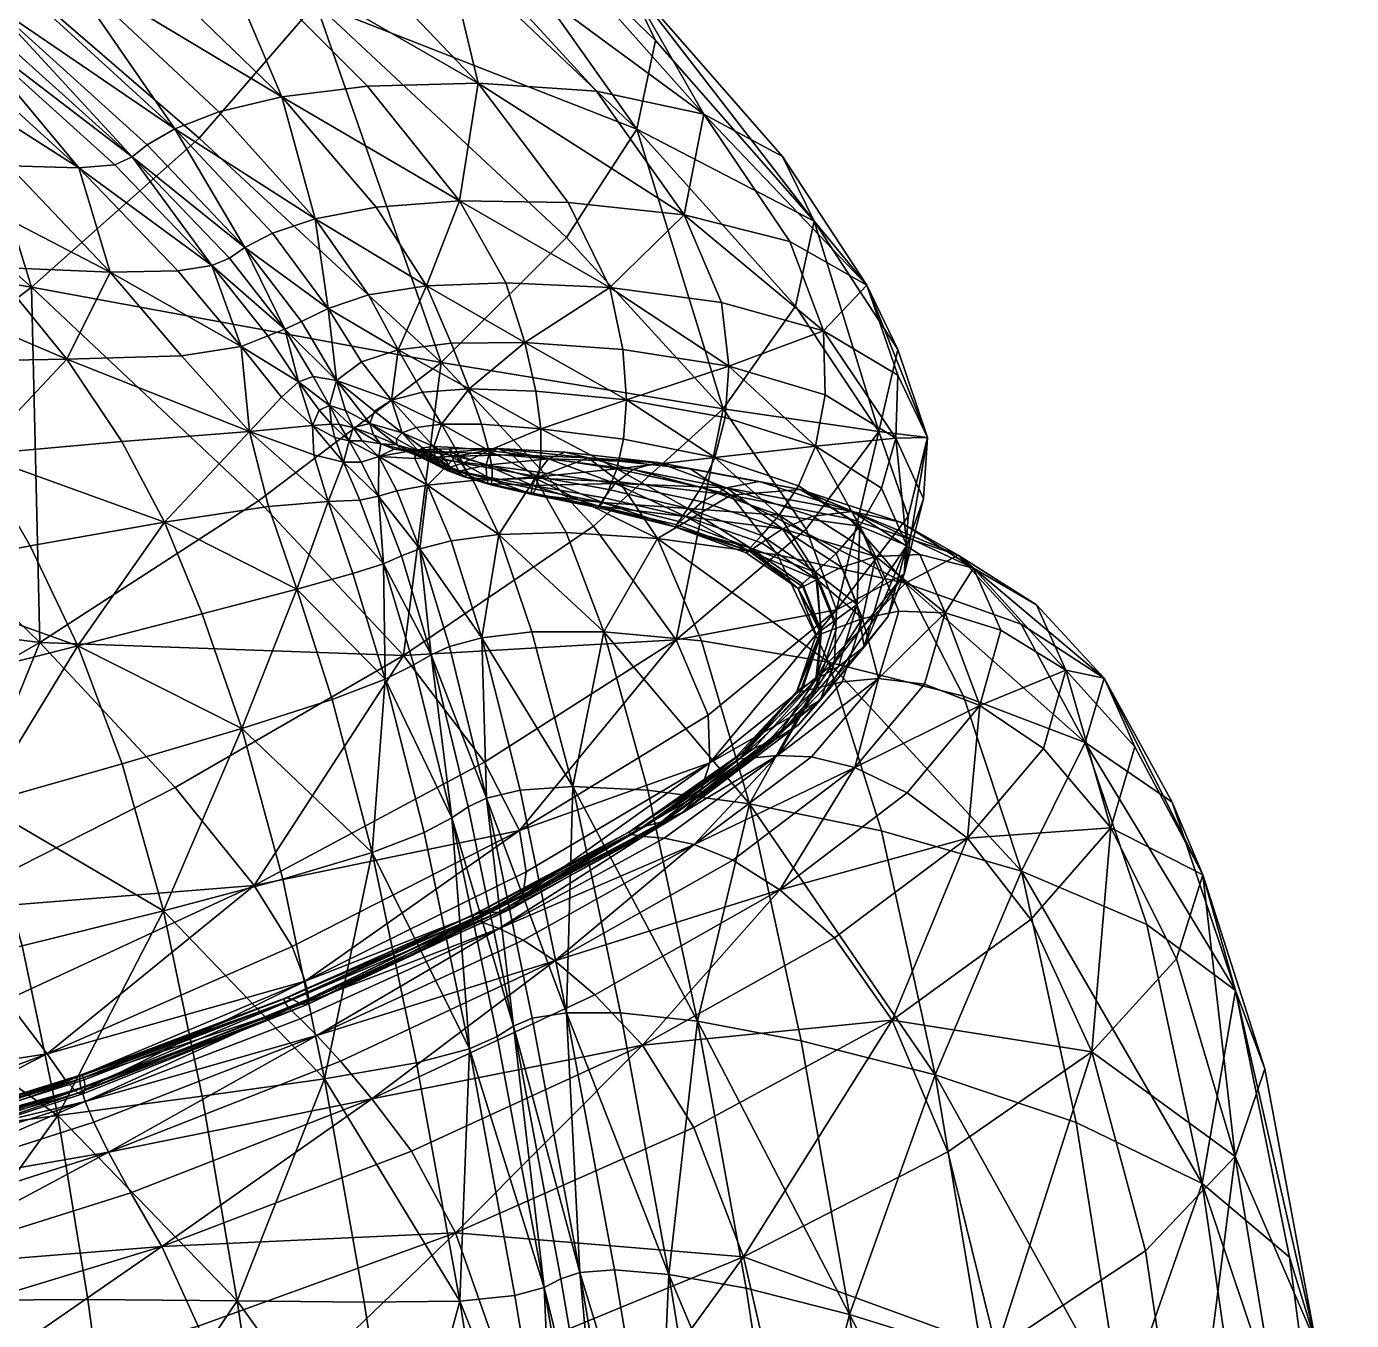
# Model space of a CAD drawing. Header units: millimetres. Extents: x -7995 to 5903, y -544 to 668.
# Drawn here: x -6497.8 to -6243.4, y 84.6 to 332.9 of the extents above; entities that cross this region are included whole.
import ezdxf

# ---------------------------------------------------------------- set-up
doc = ezdxf.new("R2010")
doc.units = ezdxf.units.MM
doc.layers.get('0').update_dxf_attribs({"true_color": 0x57e1c6})

msp = doc.modelspace()

# ---------------------------------------------------------------- meshes
at = {"color": 121, "true_color": 0xa6e5e5}
mesh = msp.add_polyface(dxfattribs=at)
corners = [(-6488.56, 411.27, 794.81), (-6485.19, 429.96, 750.82), (-6546.56, 480.91, 770.67), (-6549.82, 461.45, 812.83), (-6490.33, 442.46, 704.96), (-6551.13, 493.31, 725.95), (-6520.54, 359.69, 864.99), (-6500.37, 387.48, 833.89), (-6560.52, 436.27, 849.73), (-6442.25, 337.28, 815.88), (-6464.62, 311.44, 848.97), (-6504.04, 447.65, 660.27), (-6563.88, 497.26, 681.37), (-6523.04, 447.31, 619.3), (-6446.13, 396.3, 638.36), (-6466.1, 397.93, 598.33), (-6462.52, 351.68, 523.93), (-6508.82, 392.21, 540.11), (-6488.13, 396.12, 564.86), (-6563.75, 437.12, 558.61), (-6544.04, 443.21, 584.57), (-6529.92, 332.67, 485.7), (-6501.12, 306.16, 474.29), (-6524.03, 307.68, 440.08), (-6551.9, 333.59, 450.88), (-6481.71, 285.78, 466.33), (-6504.42, 286.68, 432.21), (-6533.83, 287.66, 386.52), (-6553.56, 309.25, 394), (-6549.02, 329, 885.08), (-6496.8, 282.85, 870.81), (-6582.83, 297.28, 894.16), (-6504.8, 337.4, 509.34), (-6507.55, 334.88, 512.84), (-6552.33, 371.3, 527.77), (-6549.75, 374.03, 524.04), (-6510.69, 333.27, 512.71), (-6555.09, 369.46, 527.86), (-6560.68, 368.18, 520.17), (-6517.16, 332.55, 504.99), (-6478.93, 348.54, 510.95), (-6524.76, 387.56, 526.25), (-6491.06, 344.76, 505.87), (-6536.52, 382.65, 520.69), (-6589.98, 424.7, 537.93), (-6544.67, 377.98, 520.81), (-6499.5, 340.87, 506.17), (-6487.73, 305.76, 493.51), (-6480.86, 306.36, 501.52), (-6462.23, 287.01, 493.71), (-6468.76, 286.01, 485.52), (-6474.65, 310.21, 499), (-6477.5, 307.88, 502.09), (-6469.31, 313.26, 496.01), (-6460.87, 316.51, 495.58)]
mesh.append_faces([[corners[k] for k in face] for face in [(0, 1, 2), (2, 3, 0), (4, 5, 2), (2, 1, 4), (6, 7, 8), (0, 3, 8), (8, 7, 0), (0, 7, 9), (6, 10, 9), (9, 7, 6), (4, 11, 12), (12, 5, 4), (12, 11, 13), (13, 11, 14), (14, 15, 13), (14, 11, 4), (16, 17, 18), (19, 20, 18), (18, 17, 19), (13, 15, 18), (18, 20, 13), (21, 22, 23), (23, 24, 21), (25, 26, 23), (23, 22, 25), (27, 28, 23), (23, 26, 27), (6, 29, 30), (30, 10, 6), (30, 29, 31), (32, 33, 34), (34, 35, 32), (36, 37, 34), (34, 33, 36), (38, 39, 21), (36, 39, 38), (38, 37, 36), (16, 40, 41), (41, 17, 16), (42, 43, 41), (41, 40, 42), (41, 43, 44), (19, 17, 41), (32, 35, 45), (45, 46, 32), (42, 46, 45), (45, 43, 42), (21, 39, 47), (47, 22, 21), (36, 48, 47), (47, 39, 36), (47, 48, 49), (25, 22, 47), (47, 50, 25), (32, 51, 52), (52, 33, 32), (49, 48, 52), (36, 33, 52), (52, 48, 36), (32, 46, 53), (53, 51, 32), (42, 54, 53), (53, 46, 42)]], dxfattribs={"vtx2": -1, "color": 121})
mesh = msp.add_polyface(dxfattribs=at)
corners = [(-6383.07, 342.7, 661.96), (-6431.63, 389.89, 682.78), (-6425.99, 377.35, 729.41), (-6377.08, 330.17, 708.91), (-6490.33, 442.46, 704.96), (-6485.19, 429.96, 750.82), (-6488.56, 411.27, 794.81), (-6429.45, 359.53, 774.91), (-6380.62, 313.19, 755.39), (-6418.2, 268.4, 832.43), (-6394.16, 292.39, 797.77), (-6442.25, 337.28, 815.88), (-6464.62, 311.44, 848.97), (-6398.07, 350.13, 618.18), (-6446.13, 396.3, 638.36), (-6418.62, 353.45, 579.36), (-6466.1, 397.93, 598.33), (-6488.13, 396.12, 564.86), (-6441.26, 353.64, 547.34), (-6462.52, 351.68, 523.93), (-6411.07, 322.03, 534.35), (-6432.35, 321.43, 512.29), (-6388.37, 320.49, 564.85), (-6371.55, 296.74, 554.43), (-6393.82, 299.14, 525.49), (-6414.66, 299.45, 504.77), (-6352.66, 307.97, 645.08), (-6367.75, 316.04, 602.27), (-6336.47, 283.23, 631.85), (-6351.29, 291.63, 590.3), (-6385.8, 282.82, 520.37), (-6346.59, 295.52, 691.77), (-6350.18, 279.2, 738.54), (-6462.23, 287.01, 493.71), (-6468.76, 286.01, 485.52), (-6487.73, 305.76, 493.51), (-6455.86, 290.49, 492.41), (-6458.84, 288.46, 494.87), (-6477.5, 307.88, 502.09), (-6474.65, 310.21, 499), (-6442.41, 296.01, 489.35), (-6450.6, 293.21, 489.77), (-6469.31, 313.26, 496.01), (-6460.87, 316.51, 495.58), (-6448.75, 319.41, 500.19), (-6478.93, 348.54, 510.95), (-6430.64, 298.24, 493.54), (-6491.06, 344.76, 505.87), (-6421.01, 283.13, 490.56), (-6439.89, 278.77, 486.94)]
mesh.append_faces([[corners[k] for k in face] for face in [(0, 1, 2), (2, 3, 0), (4, 5, 2), (2, 1, 4), (6, 7, 2), (2, 5, 6), (8, 3, 2), (2, 7, 8), (9, 10, 11), (11, 12, 9), (8, 7, 11), (11, 10, 8), (11, 7, 6), (0, 13, 14), (14, 1, 0), (15, 16, 14), (14, 13, 15), (4, 1, 14), (17, 18, 19), (15, 18, 17), (17, 16, 15), (19, 18, 20), (20, 21, 19), (15, 22, 20), (20, 18, 15), (23, 24, 20), (20, 22, 23), (25, 21, 20), (20, 24, 25), (0, 26, 27), (27, 13, 0), (28, 29, 27), (27, 26, 28), (23, 22, 27), (27, 29, 23), (15, 13, 27), (27, 22, 15), (25, 24, 30), (30, 24, 23), (0, 3, 31), (31, 26, 0), (8, 32, 31), (31, 3, 8), (28, 26, 31), (33, 34, 35), (36, 37, 38), (38, 39, 36), (38, 37, 33), (40, 41, 42), (42, 43, 40), (36, 39, 42), (42, 41, 36), (19, 21, 44), (44, 45, 19), (25, 46, 44), (44, 21, 25), (40, 43, 44), (44, 46, 40), (47, 45, 44), (44, 43, 47), (40, 46, 48), (48, 46, 25), (49, 41, 40)]], dxfattribs={"vtx2": -1, "color": 121})
mesh = msp.add_polyface(dxfattribs=at)
corners = [(-6330.91, 253.87, 615.27), (-6344.46, 262.2, 576.88), (-6344.82, 274.48, 581.95), (-6330.53, 266.02, 622.01), (-6363, 267.72, 544.36), (-6364.36, 279.91, 547.72), (-6371.55, 296.74, 554.43), (-6351.29, 291.63, 590.3), (-6336.47, 283.23, 631.85), (-6402.14, 272.23, 500.45), (-6405.8, 283.72, 500.96), (-6385.8, 282.82, 520.37), (-6383.31, 270.91, 518.59), (-6414.66, 299.45, 504.77), (-6334.15, 255.21, 724.27), (-6330.51, 270.94, 677.8), (-6346.59, 295.52, 691.77), (-6350.18, 279.2, 738.54), (-6418.2, 268.4, 832.43), (-6388.94, 237.02, 817.17), (-6364.08, 259.53, 781.6), (-6394.16, 292.39, 797.77), (-6380.62, 313.19, 755.39), (-6324.85, 254.01, 666.82), (-6416.26, 272.15, 490.83), (-6421.01, 283.13, 490.56), (-6426.45, 270.85, 487.29), (-6432.13, 281.37, 486.71), (-6346.33, 252.36, 574.76), (-6363.68, 257.87, 543.98), (-6382.61, 261.26, 519.75), (-6400.01, 262.95, 502.82), (-6365.68, 250.17, 545.56), (-6383.18, 253.69, 522.75), (-6399.09, 255.7, 506.9), (-6412.8, 263.37, 493.91), (-6410.46, 256.58, 498.61), (-6418.14, 256.58, 495.69), (-6421.77, 262.7, 490.72), (-6409.06, 251.55, 503.75), (-6425.68, 254.95, 497.44), (-6423.01, 255.96, 495.95), (-6419.63, 252.29, 500.71), (-6427.75, 261.16, 490.94), (-6433.49, 268.54, 487.38), (-6431.01, 259.06, 492.4), (-6426.78, 253.77, 498.25), (-6431.87, 256.72, 492.94), (-6426.73, 252.64, 498.16)]
mesh.append_faces([[corners[k] for k in face] for face in [(0, 1, 2), (2, 3, 0), (4, 5, 2), (2, 1, 4), (6, 7, 2), (2, 5, 6), (8, 3, 2), (2, 7, 8), (9, 10, 11), (11, 12, 9), (11, 10, 13), (6, 5, 11), (4, 12, 11), (11, 5, 4), (14, 15, 16), (16, 17, 14), (16, 15, 8), (18, 19, 20), (20, 21, 18), (14, 17, 20), (22, 21, 20), (20, 17, 22), (0, 3, 23), (8, 15, 23), (23, 3, 8), (23, 15, 14), (9, 24, 25), (25, 10, 9), (26, 27, 25), (25, 24, 26), (13, 10, 25), (28, 1, 0), (4, 1, 28), (28, 29, 4), (9, 12, 30), (30, 31, 9), (4, 29, 30), (30, 12, 4), (32, 33, 30), (30, 29, 32), (34, 31, 30), (30, 33, 34), (9, 31, 35), (35, 24, 9), (34, 36, 35), (35, 31, 34), (37, 38, 35), (35, 36, 37), (26, 24, 35), (35, 38, 26), (37, 36, 39), (39, 36, 34), (40, 41, 42), (42, 41, 37), (26, 38, 43), (43, 44, 26), (37, 41, 43), (43, 38, 37), (40, 45, 43), (43, 41, 40), (40, 46, 47), (47, 45, 40), (47, 46, 48)]], dxfattribs={"vtx2": -1, "color": 121})
mesh = msp.add_polyface(dxfattribs=at)
corners = [(-6454.97, 255.17, 461.75), (-6479.51, 253.25, 421.91), (-6490.06, 269.05, 427.02), (-6468.04, 269.68, 461.85), (-6507.27, 250.74, 375.31), (-6518.96, 268.52, 380.69), (-6533.83, 287.66, 386.52), (-6504.42, 286.68, 432.21), (-6481.71, 285.78, 466.33), (-6550.99, 267.05, 327.26), (-6537.81, 247.25, 322.36), (-6418.2, 268.4, 832.43), (-6464.62, 311.44, 848.97), (-6496.8, 282.85, 870.81), (-6453.24, 241.86, 855.73), (-6582.83, 297.28, 894.16), (-6535.22, 253.44, 881.37), (-6438.26, 264.94, 488.34), (-6442.79, 265.76, 488.03), (-6448.23, 274.81, 490.5), (-6445.01, 276.26, 488.97), (-6445.56, 264.69, 485.82), (-6451.46, 273.52, 488.72), (-6462.23, 287.01, 493.71), (-6458.84, 288.46, 494.87), (-6455.86, 290.49, 492.41), (-6456.61, 271.5, 480.79), (-6448.82, 261.76, 478.93), (-6468.76, 286.01, 485.52), (-6421.01, 283.13, 490.56), (-6432.13, 281.37, 486.71), (-6442.41, 296.01, 489.35), (-6439.89, 278.77, 486.94), (-6433.49, 268.54, 487.38), (-6450.6, 293.21, 489.77), (-6426.45, 270.85, 487.29), (-6442.89, 256.36, 479.52), (-6441.59, 259.3, 484.34), (-6439.25, 256.6, 483.7), (-6438.63, 254, 481.15), (-6436.56, 259.21, 488.52), (-6439.64, 260.16, 486.5), (-6435.09, 255.96, 487.46), (-6437.7, 256.52, 484.94), (-6435.86, 253.38, 482.4), (-6427.75, 261.16, 490.94), (-6431.01, 259.06, 492.4), (-6431.87, 256.72, 492.94), (-6426.73, 252.64, 498.16), (-6431.18, 254.53, 492.37), (-6429.8, 252.83, 490.52)]
mesh.append_faces([[corners[k] for k in face] for face in [(0, 1, 2), (2, 3, 0), (4, 5, 2), (2, 1, 4), (6, 7, 2), (2, 5, 6), (8, 3, 2), (2, 7, 8), (6, 5, 9), (4, 10, 9), (9, 5, 4), (11, 12, 13), (13, 14, 11), (15, 16, 13), (17, 18, 19), (19, 20, 17), (21, 22, 19), (19, 18, 21), (23, 24, 19), (19, 22, 23), (25, 20, 19), (19, 24, 25), (0, 3, 26), (26, 27, 0), (8, 28, 26), (26, 3, 8), (23, 22, 26), (26, 28, 23), (21, 27, 26), (26, 22, 21), (29, 30, 31), (17, 20, 32), (32, 33, 17), (25, 34, 32), (32, 20, 25), (31, 30, 32), (35, 33, 32), (32, 30, 35), (0, 27, 36), (21, 37, 36), (36, 27, 21), (38, 39, 36), (36, 37, 38), (17, 40, 41), (41, 18, 17), (42, 43, 41), (41, 40, 42), (38, 37, 41), (41, 43, 38), (21, 18, 41), (41, 37, 21), (38, 43, 44), (44, 39, 38), (44, 43, 42), (17, 33, 45), (45, 46, 17), (17, 46, 47), (47, 40, 17), (48, 49, 47), (42, 40, 47), (47, 49, 42), (42, 49, 50)]], dxfattribs={"vtx2": -1, "color": 121})
mesh = msp.add_polyface(dxfattribs=at)
corners = [(-6569.65, 242.42, 265.02), (-6537.81, 247.25, 322.36), (-6526.06, 227.7, 317.23), (-6507.27, 250.74, 375.31), (-6497.08, 233.23, 369.17), (-6454.97, 255.17, 461.75), (-6451.36, 240.77, 447.59), (-6471.31, 237.76, 414.27), (-6479.51, 253.25, 421.91), (-6445.87, 224.93, 436.8), (-6430.17, 250.41, 479.54), (-6426.73, 243.82, 469.51), (-6430.25, 242.77, 471.28), (-6433.56, 249.28, 478.1), (-6422.29, 232.67, 458.97), (-6425.81, 231.3, 461.78), (-6429.29, 229.82, 461.22), (-6433.82, 242, 470.15), (-6436.95, 249.28, 476.65), (-6442.62, 250.72, 472.62), (-6439.86, 241.75, 464.24), (-6435.12, 227.92, 454.24), (-6423.26, 249.97, 476.15), (-6420.8, 244.91, 466.72), (-6495.25, 214.71, 867.63), (-6453.24, 241.86, 855.73), (-6496.8, 282.85, 870.81), (-6535.22, 253.44, 881.37), (-6418.2, 268.4, 832.43), (-6425.4, 212.18, 841.46), (-6442.89, 256.36, 479.52), (-6438.63, 254, 481.15), (-6435.86, 253.38, 482.4), (-6433.33, 253.37, 484.96), (-6435.09, 255.96, 487.46), (-6419.63, 252.29, 500.71), (-6421.76, 252.05, 501.84), (-6425.68, 254.95, 497.44), (-6422.54, 251.4, 502.96), (-6419.43, 250.44, 504.44), (-6418.97, 248.95, 506.87), (-6422.53, 250.71, 503.32), (-6426.73, 252.64, 498.16), (-6426.78, 253.77, 498.25), (-6424.16, 251.32, 495.05), (-6425.91, 251.8, 496.97), (-6422.28, 250.33, 502.19), (-6421.39, 250.11, 500.41), (-6429.8, 252.83, 490.52), (-6427.24, 251.82, 487.9), (-6431.18, 254.53, 492.37), (-6422.98, 251.67, 485.01), (-6421.29, 251.23, 492.75), (-6419.48, 249.87, 498.81)]
mesh.append_faces([[corners[k] for k in face] for face in [(0, 1, 2), (3, 4, 2), (2, 1, 3), (5, 6, 7), (7, 8, 5), (7, 6, 9), (3, 8, 7), (7, 4, 3), (10, 11, 12), (12, 13, 10), (14, 15, 12), (12, 11, 14), (16, 17, 12), (12, 15, 16), (18, 13, 12), (12, 17, 18), (5, 19, 20), (20, 6, 5), (18, 17, 20), (20, 19, 18), (16, 21, 20), (20, 17, 16), (9, 6, 20), (10, 22, 23), (23, 11, 10), (14, 11, 23), (24, 25, 26), (26, 27, 24), (28, 25, 29), (30, 19, 5), (18, 19, 30), (30, 31, 18), (10, 13, 32), (32, 33, 10), (18, 31, 32), (32, 13, 18), (34, 33, 32), (35, 36, 37), (38, 36, 39), (40, 41, 38), (42, 43, 38), (38, 41, 42), (37, 36, 38), (38, 43, 37), (44, 45, 46), (46, 47, 44), (42, 41, 46), (46, 45, 42), (46, 41, 40), (10, 33, 48), (48, 49, 10), (48, 33, 34), (42, 45, 48), (48, 50, 42), (44, 49, 48), (48, 45, 44), (10, 49, 51), (51, 22, 10), (44, 52, 51), (51, 49, 44), (44, 47, 53), (53, 52, 44)]], dxfattribs={"vtx2": -1, "color": 121})
mesh = msp.add_polyface(dxfattribs=at)
corners = [(-6415.28, 250.42, 474.99), (-6404.56, 250.69, 478.02), (-6400.12, 246.21, 468.89), (-6412.07, 245.79, 465.61), (-6420.8, 244.91, 466.72), (-6423.26, 249.97, 476.15), (-6407.15, 235.42, 454.78), (-6416.29, 234.21, 455.83), (-6422.29, 232.67, 458.97), (-6425.4, 212.18, 841.46), (-6388.94, 237.02, 817.17), (-6418.2, 268.4, 832.43), (-6419.43, 250.44, 504.44), (-6417.52, 249.85, 504.63), (-6416.54, 248.32, 507.12), (-6419.13, 249.6, 506.21), (-6414.05, 249.09, 505.3), (-6413.42, 247.21, 507.87), (-6413.48, 246.39, 508.51), (-6416.43, 247.61, 507.84), (-6418.97, 248.95, 506.87), (-6408.38, 245.91, 510.62), (-6408.69, 244.98, 511.16), (-6408.43, 248.07, 508.15), (-6414.82, 247.59, 503.84), (-6414, 246.54, 507.14), (-6409.14, 245.2, 509.79), (-6409.5, 246.48, 506.51), (-6419.47, 249.05, 503.31), (-6419.17, 248.81, 505.56), (-6416.88, 247.65, 506.47), (-6417.89, 248.4, 503.35), (-6415.59, 252.12, 500.9), (-6409.06, 251.55, 503.75), (-6418.14, 256.58, 495.69), (-6421.76, 252.05, 501.84), (-6419.63, 252.29, 500.71), (-6422.54, 251.4, 502.96), (-6421.39, 250.11, 500.41), (-6422.28, 250.33, 502.19), (-6416.49, 251.2, 491.96), (-6416.54, 251.87, 483.92), (-6422.98, 251.67, 485.01), (-6421.29, 251.23, 492.75), (-6419.48, 249.87, 498.81), (-6415.78, 249.46, 498.69), (-6409.55, 248.73, 501.33), (-6408.95, 250.89, 494.61), (-6407.4, 251.9, 486.71)]
mesh.append_faces([[corners[k] for k in face] for face in [(0, 1, 2), (2, 3, 0), (0, 3, 4), (4, 5, 0), (6, 7, 4), (4, 3, 6), (4, 7, 8), (9, 10, 11), (12, 13, 14), (14, 15, 12), (16, 17, 14), (14, 13, 16), (18, 19, 14), (14, 17, 18), (20, 15, 14), (14, 19, 20), (18, 17, 21), (21, 22, 18), (16, 23, 21), (21, 17, 16), (24, 25, 26), (26, 27, 24), (18, 22, 26), (26, 25, 18), (28, 29, 30), (30, 31, 28), (20, 19, 30), (30, 29, 20), (18, 25, 30), (30, 19, 18), (24, 31, 30), (30, 25, 24), (16, 32, 33), (33, 23, 16), (33, 32, 34), (12, 35, 36), (36, 13, 12), (34, 32, 36), (16, 13, 36), (36, 32, 16), (12, 15, 37), (37, 15, 20), (28, 38, 39), (39, 29, 28), (20, 29, 39), (40, 41, 42), (42, 43, 40), (0, 5, 42), (42, 41, 0), (28, 31, 44), (44, 38, 28), (24, 45, 44), (44, 31, 24), (40, 43, 44), (44, 45, 40), (40, 45, 46), (46, 47, 40), (24, 27, 46), (46, 45, 24), (0, 41, 48), (48, 1, 0), (40, 47, 48), (48, 41, 40)]], dxfattribs={"vtx2": -1, "color": 121})
mesh = msp.add_polyface(dxfattribs=at)
corners = [(-6389.98, 250.12, 487.4), (-6383.96, 245.5, 478.78), (-6400.12, 246.21, 468.89), (-6404.56, 250.69, 478.02), (-6376.64, 234.68, 468.61), (-6394.21, 235.78, 458.27), (-6407.15, 235.42, 454.78), (-6412.07, 245.79, 465.61), (-6364.08, 259.53, 781.6), (-6388.94, 237.02, 817.17), (-6373.1, 215.18, 803.31), (-6370.41, 248.02, 505.28), (-6362.62, 242.99, 497.52), (-6400.64, 244.84, 513.85), (-6400.91, 243.39, 516.9), (-6387.9, 240.87, 530.95), (-6386.92, 242.44, 528.34), (-6400.66, 243.12, 518.21), (-6387.94, 240.55, 532.06), (-6373.34, 236.92, 552.26), (-6372.97, 237.27, 551.43), (-6371.29, 238.9, 549.43), (-6399.48, 246.49, 515.54), (-6386.03, 244.04, 529.83), (-6387.24, 241.58, 531.69), (-6400.1, 244.13, 517.76), (-6370.84, 240.39, 550.56), (-6372.58, 237.93, 551.96), (-6408.38, 245.91, 510.62), (-6408.43, 248.07, 508.15), (-6408.69, 244.98, 511.16), (-6409.5, 246.48, 506.51), (-6409.14, 245.2, 509.79), (-6399.03, 250.28, 511.53), (-6384.49, 248.02, 526.48), (-6399.09, 255.7, 506.9), (-6383.18, 253.69, 522.75), (-6365.68, 250.17, 545.56), (-6368.3, 244.41, 548.09), (-6409.06, 251.55, 503.75), (-6399.6, 247.4, 509.06), (-6409.55, 248.73, 501.33), (-6397.61, 249.91, 502.85), (-6408.95, 250.89, 494.61), (-6407.4, 251.9, 486.71), (-6394.46, 251.2, 495.52), (-6376.63, 249.23, 512.47), (-6381.39, 247.87, 518.87), (-6384.79, 245.19, 524.23), (-6368.12, 241.7, 546.24), (-6363.43, 244.36, 541.99)]
mesh.append_faces([[corners[k] for k in face] for face in [(0, 1, 2), (2, 3, 0), (4, 5, 2), (2, 1, 4), (6, 7, 2), (2, 5, 6), (8, 9, 10), (0, 11, 12), (12, 1, 0), (4, 1, 12), (13, 14, 15), (15, 16, 13), (17, 18, 15), (15, 14, 17), (19, 20, 15), (15, 18, 19), (21, 16, 15), (15, 20, 21), (22, 23, 24), (24, 25, 22), (26, 27, 24), (24, 23, 26), (19, 18, 24), (24, 27, 19), (17, 25, 24), (24, 18, 17), (22, 25, 28), (28, 29, 22), (17, 30, 28), (28, 25, 17), (13, 31, 32), (32, 14, 13), (17, 14, 32), (32, 30, 17), (22, 33, 34), (34, 23, 22), (35, 36, 34), (34, 33, 35), (34, 36, 37), (26, 23, 34), (34, 38, 26), (22, 29, 39), (39, 33, 22), (35, 33, 39), (13, 40, 41), (41, 31, 13), (42, 43, 41), (41, 40, 42), (0, 3, 44), (44, 45, 0), (42, 45, 44), (44, 43, 42), (0, 45, 46), (46, 11, 0), (42, 47, 46), (46, 45, 42), (13, 16, 48), (48, 40, 13), (21, 49, 48), (48, 16, 21), (50, 47, 48), (42, 40, 48), (48, 47, 42)]], dxfattribs={"vtx2": -1, "color": 121})
mesh = msp.add_polyface(dxfattribs=at)
corners = [(-6373.1, 215.18, 803.31), (-6348.11, 236.47, 767.4), (-6364.08, 259.53, 781.6), (-6334.15, 255.21, 724.27), (-6342.29, 220.96, 755.16), (-6328.52, 238.85, 712.5), (-6324.85, 254.01, 666.82), (-6325.6, 242.27, 658.65), (-6330.91, 253.87, 615.27), (-6329.29, 227.78, 703.15), (-6349.27, 244.03, 530.84), (-6339.73, 238.41, 524.21), (-6362.62, 242.99, 497.52), (-6370.41, 248.02, 505.28), (-6329.09, 226.08, 515.79), (-6353.64, 231.5, 488.12), (-6376.64, 234.68, 468.61), (-6318.95, 231.47, 557.93), (-6330, 237.79, 563.24), (-6316.02, 228.93, 601.66), (-6371.29, 238.9, 549.43), (-6372.97, 237.27, 551.43), (-6358.98, 232.23, 577.86), (-6356.68, 233.8, 576.59), (-6373.34, 236.92, 552.26), (-6359.66, 231.88, 578.36), (-6372.58, 237.93, 551.96), (-6358.85, 232.84, 578.14), (-6370.84, 240.39, 550.56), (-6356.69, 235.21, 577.28), (-6328.78, 233.29, 653.1), (-6333.66, 244.31, 611.38), (-6337.8, 237.04, 609.61), (-6333.35, 226.67, 649.64), (-6346.33, 252.36, 574.76), (-6349.57, 244.74, 574.71), (-6365.68, 250.17, 545.56), (-6363.68, 257.87, 543.98), (-6346.36, 228.17, 609.53), (-6353.31, 239.1, 575.84), (-6342.36, 231.76, 609.23), (-6368.3, 244.41, 548.09), (-6384.49, 248.02, 526.48), (-6363.43, 244.36, 541.99), (-6357.16, 245.58, 536.81), (-6376.63, 249.23, 512.47), (-6381.39, 247.87, 518.87), (-6384.79, 245.19, 524.23), (-6368.12, 241.7, 546.24), (-6352.64, 236.49, 574.47), (-6346.04, 226.77, 609.27), (-6334.78, 231.22, 606.83), (-6346.85, 238.95, 571.53), (-6341.36, 229.17, 608.33), (-6339.3, 239.84, 567.78), (-6326.32, 231.59, 604.64)]
mesh.append_faces([[corners[k] for k in face] for face in [(0, 1, 2), (2, 1, 3), (3, 1, 4), (4, 5, 3), (6, 7, 8), (3, 5, 6), (9, 7, 6), (6, 5, 9), (10, 11, 12), (12, 13, 10), (14, 15, 12), (12, 11, 14), (12, 15, 16), (17, 18, 19), (10, 18, 17), (17, 11, 10), (20, 21, 22), (22, 23, 20), (24, 25, 22), (22, 21, 24), (24, 26, 27), (27, 25, 24), (28, 29, 27), (27, 26, 28), (8, 7, 30), (30, 31, 8), (30, 7, 9), (32, 31, 30), (30, 33, 32), (8, 31, 34), (32, 35, 34), (34, 31, 32), (36, 37, 34), (34, 35, 36), (38, 29, 39), (39, 40, 38), (28, 41, 39), (39, 29, 28), (36, 35, 39), (39, 41, 36), (32, 40, 39), (39, 35, 32), (36, 41, 42), (43, 44, 45), (45, 46, 43), (10, 13, 45), (45, 44, 10), (47, 48, 43), (49, 23, 50), (51, 52, 49), (49, 53, 51), (43, 48, 49), (49, 52, 43), (20, 23, 49), (49, 48, 20), (19, 18, 54), (54, 55, 19), (10, 44, 54), (54, 18, 10), (43, 52, 54), (54, 44, 43), (51, 55, 54), (54, 52, 51)]], dxfattribs={"vtx2": -1, "color": 121})
mesh = msp.add_polyface(dxfattribs=at)
corners = [(-6566.94, 167.42, 192.57), (-6536.19, 175.62, 248.79), (-6528.37, 149.51, 239.99), (-6487.95, 214.08, 361.78), (-6515.66, 207, 311.08), (-6526.06, 227.7, 317.23), (-6497.08, 233.23, 369.17), (-6545.68, 199.19, 255.49), (-6556.83, 221.15, 260.7), (-6445.87, 224.93, 436.8), (-6464.08, 220.19, 404.83), (-6471.31, 237.76, 414.27), (-6431.41, 174.39, 411.02), (-6448.6, 169.29, 381.11), (-6456.48, 198.19, 394.35), (-6439.14, 203.75, 425.29), (-6471.5, 163.23, 340.64), (-6479.45, 191.39, 352.64), (-6506.52, 183.74, 303.13), (-6498.6, 156.53, 292.61), (-6428.93, 207.68, 442.49), (-6435.12, 227.92, 454.24), (-6429.29, 229.82, 461.22), (-6439.86, 241.75, 464.24), (-6495.25, 214.71, 867.63), (-6535.22, 253.44, 881.37), (-6576.34, 225.12, 880.63), (-6540.22, 188.86, 868.06), (-6469.23, 186.91, 854.36), (-6425.4, 212.18, 841.46), (-6453.24, 241.86, 855.73), (-6454.1, 168.11, 841.72), (-6548.12, 127.46, 834.61), (-6501.61, 146.05, 843.93), (-6516.19, 163.12, 855.77), (-6562.07, 142.73, 845.6), (-6444.33, 149.75, 818.97), (-6446.82, 156.36, 829.87), (-6493.81, 135.78, 832.67), (-6403.14, 178.62, 815.89), (-6491.79, 123.97, 278.75), (-6422.95, 134.04, 391.97), (-6440.57, 131.01, 363.41), (-6487.61, 130.9, 788.76), (-6448.26, 145.7, 786.03), (-6448.35, 146.39, 785.09), (-6411.83, 161.83, 773.67), (-6447.3, 144.42, 788.78), (-6446.67, 146.2, 788.96), (-6447.76, 146.53, 786.03), (-6411.35, 162.74, 773.5), (-6487.12, 131.6, 788.92), (-6487.91, 128.25, 812.53), (-6443.59, 146.33, 809.2), (-6444.07, 145.2, 800.78), (-6445.27, 145.45, 793.95), (-6407.1, 162.95, 780.73), (-6402.54, 166.02, 795.26), (-6445.29, 142.47, 793.24), (-6407.09, 159.81, 780.31), (-6442.08, 139.32, 798.55)]
mesh.append_faces([[corners[k] for k in face] for face in [(0, 1, 2), (3, 4, 5), (5, 6, 3), (7, 8, 5), (5, 4, 7), (9, 10, 11), (3, 6, 11), (11, 10, 3), (12, 13, 14), (14, 15, 12), (16, 17, 14), (14, 13, 16), (3, 10, 14), (14, 17, 3), (9, 15, 14), (14, 10, 9), (2, 1, 18), (18, 19, 2), (7, 4, 18), (18, 1, 7), (3, 17, 18), (18, 4, 3), (16, 19, 18), (18, 17, 16), (12, 15, 20), (9, 21, 20), (20, 15, 9), (20, 21, 22), (23, 21, 9), (24, 25, 26), (26, 27, 24), (24, 28, 29), (29, 30, 24), (29, 28, 31), (32, 33, 34), (34, 35, 32), (31, 28, 34), (34, 33, 31), (24, 27, 34), (34, 28, 24), (36, 37, 38), (31, 33, 38), (38, 37, 31), (31, 37, 39), (39, 37, 36), (2, 19, 40), (40, 19, 16), (12, 41, 42), (42, 13, 12), (16, 13, 42), (43, 44, 45), (45, 44, 46), (46, 44, 47), (48, 49, 50), (50, 49, 45), (45, 49, 51), (51, 49, 48), (52, 53, 36), (54, 55, 56), (56, 55, 48), (36, 53, 57), (47, 58, 59), (59, 58, 60)]], dxfattribs={"vtx2": -1, "color": 121})
mesh = msp.add_polyface(dxfattribs=at)
corners = [(-6409.47, 184.86, 429.51), (-6413, 183.19, 433.26), (-6420.12, 212.36, 449.43), (-6416.6, 213.95, 446.01), (-6416.14, 181.07, 433.7), (-6423.41, 210.41, 449.4), (-6429.29, 229.82, 461.22), (-6425.81, 231.3, 461.78), (-6422.29, 232.67, 458.97), (-6428.93, 207.68, 442.49), (-6421.44, 178.23, 427.42), (-6431.41, 174.39, 411.02), (-6392.95, 187.06, 424.69), (-6400.76, 216.74, 441.5), (-6386.96, 216.74, 445.12), (-6407.15, 235.42, 454.78), (-6394.21, 235.78, 458.27), (-6410.39, 215.61, 442.58), (-6403.03, 186.35, 425.86), (-6416.29, 234.21, 455.83), (-6454.1, 168.11, 841.72), (-6409.85, 191.77, 828.13), (-6425.4, 212.18, 841.46), (-6373.1, 215.18, 803.31), (-6388.94, 237.02, 817.17), (-6403.14, 178.62, 815.89), (-6444.33, 149.75, 818.97), (-6401.85, 170.71, 804.88), (-6412.78, 136.75, 407.43), (-6422.95, 134.04, 391.97), (-6407.43, 139.11, 413.11), (-6400.72, 142.61, 408.36), (-6404.29, 141.08, 412.31), (-6394.11, 143.67, 404.55), (-6411.83, 161.83, 773.67), (-6410.2, 160.98, 776.24), (-6379.42, 177.51, 754.21), (-6382.17, 178.28, 751.08), (-6412.16, 162.4, 772.72), (-6448.35, 146.39, 785.09), (-6447.3, 144.42, 788.78), (-6378.97, 179.47, 753.88), (-6409.61, 162.91, 776.13), (-6411.35, 162.74, 773.5), (-6446.67, 146.2, 788.96), (-6407.1, 162.95, 780.73), (-6371.8, 182.17, 763.56), (-6404.52, 163.71, 787.16), (-6444.07, 145.2, 800.78), (-6402.54, 166.02, 795.26), (-6443.59, 146.33, 809.2), (-6442.08, 139.32, 798.55), (-6437.53, 134.4, 803.87), (-6396.36, 153.6, 789.78), (-6402.48, 157.59, 785.09), (-6431.51, 127.18, 808.33), (-6388.71, 147.12, 793.6), (-6407.09, 159.81, 780.31), (-6369.62, 175.93, 761.58)]
mesh.append_faces([[corners[k] for k in face] for face in [(0, 1, 2), (2, 3, 0), (4, 5, 2), (2, 1, 4), (6, 7, 2), (2, 5, 6), (8, 3, 2), (2, 7, 8), (9, 10, 11), (6, 5, 9), (4, 10, 9), (9, 5, 4), (12, 13, 14), (15, 16, 14), (14, 13, 15), (0, 3, 17), (17, 18, 0), (8, 19, 17), (17, 3, 8), (15, 13, 17), (17, 19, 15), (12, 18, 17), (17, 13, 12), (20, 21, 22), (23, 24, 22), (22, 21, 23), (23, 21, 25), (25, 21, 20), (26, 27, 25), (11, 10, 28), (28, 29, 11), (4, 30, 28), (28, 10, 4), (0, 31, 32), (32, 1, 0), (4, 1, 32), (32, 30, 4), (0, 18, 33), (33, 31, 0), (33, 18, 12), (34, 35, 36), (37, 38, 34), (34, 38, 39), (40, 35, 34), (41, 42, 43), (43, 42, 44), (39, 38, 43), (43, 38, 37), (45, 42, 41), (46, 47, 45), (45, 47, 48), (44, 42, 45), (49, 27, 26), (48, 47, 49), (49, 50, 48), (49, 47, 46), (51, 52, 53), (53, 54, 51), (55, 56, 53), (36, 35, 57), (57, 35, 40), (51, 54, 57), (57, 54, 58)]], dxfattribs={"vtx2": -1, "color": 121})
mesh = msp.add_polyface(dxfattribs=at)
corners = [(-6329.29, 227.78, 703.15), (-6328.52, 238.85, 712.5), (-6342.29, 220.96, 755.16), (-6342.72, 210.77, 744.92), (-6290.9, 207.84, 591.63), (-6285.03, 194.69, 637.78), (-6271.96, 170.11, 628.71), (-6316.02, 228.93, 601.66), (-6310.76, 217.07, 645.27), (-6298.29, 209.42, 642.81), (-6303.92, 221.9, 597.76), (-6314.8, 202.6, 690.16), (-6302.54, 194.38, 689.1), (-6289.62, 179.15, 685.12), (-6328.75, 185.87, 732.44), (-6317.18, 177.14, 732.66), (-6306.8, 170.8, 489.06), (-6317.92, 204.42, 504.45), (-6294.56, 195.49, 540.14), (-6329.09, 226.08, 515.79), (-6306.88, 218.24, 550.63), (-6277.86, 184.07, 581.93), (-6343.86, 210.9, 475.98), (-6353.64, 231.5, 488.12), (-6318.95, 231.47, 557.93), (-6339.73, 238.41, 524.21), (-6337.01, 213.9, 691.11), (-6332.45, 219.63, 696.13), (-6345.45, 203.66, 736.69), (-6349.56, 198.98, 730.31), (-6354.1, 196.12, 725.65), (-6341.95, 210.07, 687.74), (-6346.36, 228.17, 609.53), (-6342.36, 231.76, 609.23), (-6338.31, 222.01, 647.73), (-6342.62, 218.92, 646.85), (-6337.8, 237.04, 609.61), (-6333.35, 226.67, 649.64), (-6346.28, 207.63, 685.7), (-6328.78, 233.29, 653.1), (-6326.32, 231.59, 604.64), (-6321.47, 220.42, 646.64), (-6334.78, 231.22, 606.83), (-6330.35, 220.73, 647.2), (-6334.23, 207.81, 688.92), (-6325.4, 206.68, 689.96), (-6346.04, 226.77, 609.27), (-6342.3, 217.42, 646.92), (-6337.32, 219.31, 647.2), (-6341.36, 229.17, 608.33), (-6346.16, 205.94, 685.99), (-6341.19, 207.17, 687.46), (-6353.65, 193.03, 725.48), (-6338.76, 190.73, 730.8), (-6347.1, 192.77, 728.29)]
mesh.append_faces([[corners[k] for k in face] for face in [(0, 1, 2), (2, 3, 0), (4, 5, 6), (7, 8, 9), (9, 10, 7), (11, 12, 9), (9, 8, 11), (13, 5, 9), (9, 12, 13), (4, 10, 9), (9, 5, 4), (11, 14, 15), (15, 12, 11), (16, 17, 18), (19, 20, 18), (18, 17, 19), (4, 21, 18), (18, 20, 4), (19, 17, 22), (22, 23, 19), (22, 17, 16), (7, 10, 24), (4, 20, 24), (24, 10, 4), (19, 25, 24), (24, 20, 19), (26, 27, 28), (28, 29, 26), (0, 3, 28), (28, 27, 0), (30, 31, 26), (32, 33, 34), (34, 35, 32), (36, 37, 34), (34, 33, 36), (26, 31, 34), (34, 37, 26), (38, 35, 34), (34, 31, 38), (0, 27, 39), (26, 37, 39), (39, 27, 26), (7, 40, 41), (41, 8, 7), (42, 43, 41), (41, 40, 42), (44, 45, 41), (41, 43, 44), (11, 8, 41), (41, 45, 11), (46, 47, 48), (48, 49, 46), (50, 51, 48), (48, 47, 50), (44, 43, 48), (48, 51, 44), (42, 49, 48), (48, 43, 42), (44, 51, 52), (11, 45, 53), (53, 14, 11), (44, 54, 53), (53, 45, 44)]], dxfattribs={"vtx2": -1, "color": 121})
mesh = msp.add_polyface(dxfattribs=at)
corners = [(-6358.98, 183.75, 439.37), (-6378.51, 186.39, 428.4), (-6386.96, 216.74, 445.12), (-6368.24, 214.99, 455.83), (-6392.95, 187.06, 424.69), (-6376.64, 234.68, 468.61), (-6394.21, 235.78, 458.27), (-6366.65, 191.62, 780.12), (-6366.92, 200.75, 790.92), (-6403.14, 178.62, 815.89), (-6373.1, 215.18, 803.31), (-6342.72, 210.77, 744.92), (-6342.29, 220.96, 755.16), (-6348.11, 236.47, 767.4), (-6343.86, 210.9, 475.98), (-6333.65, 178.54, 460.01), (-6353.64, 231.5, 488.12), (-6346.16, 205.94, 685.99), (-6349.03, 205.3, 684.94), (-6360.93, 192.41, 721.23), (-6358.3, 192.57, 722.94), (-6349.93, 205.32, 684.45), (-6361.68, 192.64, 720.5), (-6382.17, 178.28, 751.08), (-6346.04, 226.77, 609.27), (-6348.77, 225.38, 609.75), (-6345.22, 216.34, 646.62), (-6342.3, 217.42, 646.92), (-6349.67, 225.08, 609.89), (-6346.18, 216.18, 646.42), (-6346.36, 228.17, 609.53), (-6342.62, 218.92, 646.85), (-6345.28, 217.01, 646.45), (-6348.83, 225.98, 609.78), (-6346.28, 207.63, 685.7), (-6348.98, 206.07, 684.65), (-6360.7, 193.29, 720.89), (-6358.12, 194.43, 722.56), (-6378.97, 179.47, 753.88), (-6356.68, 233.8, 576.59), (-6358.98, 232.23, 577.86), (-6359.66, 231.88, 578.36), (-6358.85, 232.84, 578.14), (-6356.69, 235.21, 577.28), (-6368.56, 185.68, 770.99), (-6345.45, 203.66, 736.69), (-6371.8, 182.17, 763.56), (-6349.56, 198.98, 730.31), (-6354.1, 196.12, 725.65), (-6341.95, 210.07, 687.74), (-6337.01, 213.9, 691.11), (-6341.36, 229.17, 608.33), (-6352.64, 236.49, 574.47), (-6353.65, 193.03, 725.48), (-6347.1, 192.77, 728.29), (-6334.23, 207.81, 688.92), (-6341.19, 207.17, 687.46)]
mesh.append_faces([[corners[k] for k in face] for face in [(0, 1, 2), (2, 3, 0), (2, 1, 4), (5, 3, 2), (2, 6, 5), (7, 8, 9), (9, 8, 10), (7, 11, 12), (12, 8, 7), (10, 8, 12), (12, 13, 10), (0, 3, 14), (14, 15, 0), (5, 16, 14), (14, 3, 5), (17, 18, 19), (19, 20, 17), (21, 22, 19), (19, 18, 21), (19, 22, 23), (24, 25, 26), (26, 27, 24), (28, 29, 26), (26, 25, 28), (21, 18, 26), (26, 29, 21), (17, 27, 26), (26, 18, 17), (30, 31, 32), (32, 33, 30), (34, 35, 32), (32, 31, 34), (21, 29, 32), (32, 35, 21), (28, 33, 32), (32, 29, 28), (36, 37, 38), (23, 22, 36), (21, 35, 36), (36, 22, 21), (34, 37, 36), (36, 35, 34), (24, 39, 40), (40, 25, 24), (28, 25, 40), (40, 41, 28), (30, 33, 42), (42, 43, 30), (28, 41, 42), (42, 33, 28), (7, 44, 45), (45, 11, 7), (46, 47, 45), (45, 44, 46), (38, 37, 48), (34, 49, 48), (48, 37, 34), (50, 47, 48), (48, 47, 46), (24, 51, 52), (53, 54, 55), (17, 20, 53), (53, 56, 17)]], dxfattribs={"vtx2": -1, "color": 121})
mesh = msp.add_polyface(dxfattribs=at)
corners = [(-6306.8, 170.8, 489.06), (-6282.72, 160.58, 525.26), (-6272.13, 110.89, 504.77), (-6358.98, 183.75, 439.37), (-6333.65, 178.54, 460.01), (-6323.39, 131.76, 439.14), (-6349.09, 138.3, 418.18), (-6296.28, 122.59, 468.47), (-6353.19, 167.26, 768.22), (-6388.71, 147.12, 793.6), (-6379.54, 137.43, 795.75), (-6342.68, 158.04, 769.53), (-6331.62, 142.27, 767.39), (-6403.14, 178.62, 815.89), (-6401.85, 170.71, 804.88), (-6366.65, 191.62, 780.12), (-6392.95, 187.06, 424.69), (-6383.76, 143.68, 403.3), (-6394.11, 143.67, 404.55), (-6368.98, 142.08, 407.04), (-6378.51, 186.39, 428.4), (-6289.62, 179.15, 685.12), (-6305.03, 161.56, 729.64), (-6293.3, 136.17, 721.59), (-6277.04, 154.01, 676.57), (-6265.71, 147.94, 567.36), (-6277.86, 184.07, 581.93), (-6271.96, 170.11, 628.71), (-6260.06, 132.93, 614.1), (-6290.9, 207.84, 591.63), (-6285.03, 194.69, 637.78), (-6265.79, 116.09, 661.79), (-6317.18, 177.14, 732.66), (-6328.75, 185.87, 732.44), (-6302.54, 194.38, 689.1), (-6294.56, 195.49, 540.14), (-6343.86, 210.9, 475.98), (-6379.42, 177.51, 754.21), (-6381.62, 177.87, 751.98), (-6411.83, 161.83, 773.67), (-6382.17, 178.28, 751.08), (-6411.35, 162.74, 773.5), (-6381.23, 178.8, 751.67), (-6378.97, 179.47, 753.88), (-6358.3, 192.57, 722.94), (-6360.93, 192.41, 721.23), (-6360.7, 193.29, 720.89), (-6375.55, 180.35, 757.85), (-6407.1, 162.95, 780.73), (-6371.8, 182.17, 763.56), (-6402.54, 166.02, 795.26), (-6368.56, 185.68, 770.99), (-6354.1, 196.12, 725.65), (-6375.39, 177.16, 757.64), (-6353.65, 193.03, 725.48), (-6369.62, 175.93, 761.58), (-6347.1, 192.77, 728.29), (-6338.76, 190.73, 730.8), (-6362.19, 172.92, 765.34), (-6396.36, 153.6, 789.78), (-6402.48, 157.59, 785.09), (-6407.09, 159.81, 780.31)]
mesh.append_faces([[corners[k] for k in face] for face in [(0, 1, 2), (3, 4, 5), (5, 6, 3), (0, 7, 5), (5, 4, 0), (8, 9, 10), (10, 11, 8), (12, 11, 10), (13, 14, 15), (16, 17, 18), (3, 6, 19), (19, 20, 3), (16, 20, 19), (19, 17, 16), (21, 22, 23), (23, 24, 21), (23, 22, 12), (25, 26, 27), (27, 28, 25), (27, 26, 29), (21, 24, 27), (27, 30, 21), (27, 24, 31), (8, 11, 32), (32, 33, 8), (12, 22, 32), (32, 11, 12), (21, 34, 32), (32, 22, 21), (25, 1, 35), (35, 26, 25), (35, 1, 0), (0, 4, 36), (37, 38, 39), (39, 38, 40), (41, 42, 43), (40, 42, 41), (37, 44, 45), (45, 38, 37), (40, 38, 45), (43, 42, 46), (46, 42, 40), (43, 47, 48), (48, 47, 49), (15, 14, 50), (50, 51, 15), (49, 51, 50), (52, 47, 43), (49, 47, 52), (37, 53, 54), (54, 44, 37), (55, 56, 54), (54, 53, 55), (8, 33, 57), (57, 58, 8), (55, 58, 57), (57, 56, 55), (8, 58, 59), (59, 9, 8), (55, 60, 59), (59, 58, 55), (61, 53, 37), (55, 53, 61)]], dxfattribs={"vtx2": -1, "color": 121})
mesh = msp.add_polyface(dxfattribs=at)
corners = [(-6265.71, 147.94, 567.36), (-6255.34, 96.78, 546.58), (-6272.13, 110.89, 504.77), (-6282.72, 160.58, 525.26), (-6247.64, 38.17, 522.35), (-6263.78, 53.87, 481.31), (-6287.46, 67.14, 445.33), (-6296.28, 122.59, 468.47), (-6306.8, 170.8, 489.06), (-6258.66, -3.05, 457.53), (-6339.81, 85.76, 394.98), (-6314.28, 77.82, 416.02), (-6307.48, 23.94, 393.32), (-6332.38, 33.27, 372.49), (-6323.39, 131.76, 439.14), (-6349.09, 138.3, 418.18), (-6311.59, 79.15, 745.15), (-6320.94, 116.98, 759.89), (-6360.15, 96.84, 787.54), (-6351.72, 60.16, 773.41), (-6331.62, 142.27, 767.39), (-6369.72, 121.64, 794.36), (-6415.43, 101.45, 810.32), (-6399.47, 42.59, 791.09), (-6407.02, 77.52, 804.26), (-6379.54, 137.43, 795.75), (-6345.31, 8.69, 750.09), (-6304.5, 25.81, 721.27), (-6386.98, 44.33, 367.14), (-6390.37, 43.16, 368.19), (-6398.45, 90.98, 390.36), (-6391.59, 93.85, 385.32), (-6383.32, 45.22, 363.18), (-6395.21, 92.6, 389.35), (-6374.47, 93.48, 380.12), (-6384.9, 94.32, 381.43), (-6394.11, 143.67, 404.55), (-6383.76, 143.68, 403.3), (-6359.66, 90.8, 383.82), (-6368.98, 142.08, 407.04), (-6351.8, 39.57, 361.5), (-6366.35, 43.33, 357.92), (-6376.65, 45.05, 359.29), (-6282.96, 97.98, 706.71), (-6293.3, 136.17, 721.59), (-6265.79, 116.09, 661.79), (-6277.04, 154.01, 676.57), (-6260.06, 132.93, 614.1), (-6271.96, 170.11, 628.71), (-6250.3, 80.36, 592.48), (-6256.89, 62.49, 639.13), (-6250.97, 1.16, 611.87), (-6243.45, 20.19, 566.83), (-6274.99, 44.02, 683.17)]
mesh.append_faces([[corners[k] for k in face] for face in [(0, 1, 2), (2, 3, 0), (4, 5, 2), (2, 1, 4), (6, 7, 2), (2, 5, 6), (2, 7, 8), (6, 5, 9), (10, 11, 12), (12, 13, 10), (12, 11, 6), (6, 11, 14), (14, 7, 6), (10, 15, 14), (14, 11, 10), (16, 17, 18), (18, 19, 16), (20, 21, 18), (18, 17, 20), (18, 21, 22), (23, 19, 18), (18, 24, 23), (22, 21, 25), (25, 21, 20), (16, 19, 26), (26, 27, 16), (26, 19, 23), (28, 29, 30), (31, 32, 28), (28, 33, 31), (34, 35, 36), (36, 37, 34), (36, 35, 31), (10, 38, 39), (39, 15, 10), (34, 37, 39), (39, 38, 34), (34, 38, 40), (40, 41, 34), (10, 13, 40), (40, 38, 10), (31, 35, 42), (42, 32, 31), (34, 41, 42), (42, 35, 34), (16, 43, 44), (44, 17, 16), (45, 46, 44), (44, 43, 45), (20, 17, 44), (45, 47, 48), (0, 47, 49), (49, 1, 0), (45, 50, 49), (49, 47, 45), (49, 50, 51), (4, 1, 49), (49, 52, 4), (16, 27, 53), (53, 43, 16), (45, 43, 53), (53, 50, 45)]], dxfattribs={"vtx2": -1, "color": 121})
mesh = msp.add_polyface(dxfattribs=at)
corners = [(-6415.43, 101.45, 810.32), (-6423.87, 117.1, 811.08), (-6471.79, 98.81, 815.28), (-6464.84, 83.52, 815.03), (-6431.51, 127.18, 808.33), (-6477.76, 109.12, 812.17), (-6399.47, 42.59, 791.09), (-6407.02, 77.52, 804.26), (-6457.65, 60.76, 809.75), (-6450.96, 28.05, 797.78), (-6360.15, 96.84, 787.54), (-6379.54, 137.43, 795.75), (-6388.71, 147.12, 793.6), (-6493.81, 135.78, 832.67), (-6490.13, 130.47, 822.15), (-6444.33, 149.75, 818.97), (-6471.5, 163.23, 340.64), (-6464.05, 127.65, 324.69), (-6491.79, 123.97, 278.75), (-6457.33, 88.39, 306.75), (-6486.03, 88.65, 263.17), (-6414.62, 88.34, 370.62), (-6432.96, 88.14, 343.52), (-6440.57, 131.01, 363.41), (-6422.95, 134.04, 391.97), (-6426.34, 45.47, 323.71), (-6451.56, 49.15, 288.8), (-6407.31, 42.96, 349.48), (-6481.2, 53.18, 247.52), (-6446.99, 13.64, 272.8), (-6398.45, 90.98, 390.36), (-6404.02, 89.43, 385.17), (-6412.78, 136.75, 407.43), (-6407.43, 139.11, 413.11), (-6391.59, 93.85, 385.32), (-6395.21, 92.6, 389.35), (-6404.29, 141.08, 412.31), (-6400.72, 142.61, 408.36), (-6386.98, 44.33, 367.14), (-6396.23, 42.45, 363.3), (-6390.37, 43.16, 368.19), (-6394.11, 143.67, 404.55), (-6447.3, 144.42, 788.78), (-6448.26, 145.7, 786.03), (-6487.61, 130.9, 788.76), (-6487.36, 129.25, 791.54), (-6448.35, 146.39, 785.09), (-6487.47, 131.66, 787.86), (-6487.12, 131.6, 788.92), (-6446.67, 146.2, 788.96), (-6486.75, 130.81, 792), (-6444.07, 145.2, 800.78), (-6443.59, 146.33, 809.2), (-6487.91, 128.25, 812.53), (-6486.82, 128.2, 804.1), (-6445.27, 145.45, 793.95), (-6486.54, 129.37, 797.16), (-6396.36, 153.6, 789.78), (-6437.53, 134.4, 803.87), (-6442.08, 139.32, 798.55), (-6445.29, 142.47, 793.24), (-6486.53, 126.62, 796.16), (-6484.85, 122.65, 801.73), (-6482.02, 116.94, 807.36)]
mesh.append_faces([[corners[k] for k in face] for face in [(0, 1, 2), (2, 3, 0), (4, 5, 2), (2, 1, 4), (6, 7, 8), (8, 9, 6), (0, 3, 8), (8, 7, 0), (0, 7, 10), (4, 1, 11), (11, 12, 4), (11, 1, 0), (13, 14, 15), (16, 17, 18), (19, 20, 18), (18, 17, 19), (21, 22, 23), (23, 24, 21), (19, 17, 23), (23, 22, 19), (23, 17, 16), (19, 22, 25), (25, 26, 19), (21, 27, 25), (25, 22, 21), (19, 26, 28), (28, 20, 19), (28, 26, 29), (30, 31, 32), (32, 33, 30), (21, 24, 32), (32, 31, 21), (34, 35, 36), (36, 37, 34), (30, 33, 36), (36, 35, 30), (30, 35, 38), (21, 31, 39), (39, 27, 21), (30, 40, 39), (39, 31, 30), (34, 37, 41), (42, 43, 44), (44, 45, 42), (46, 47, 44), (48, 47, 46), (49, 50, 48), (51, 52, 53), (53, 54, 51), (15, 14, 53), (49, 55, 56), (56, 50, 49), (51, 54, 56), (56, 55, 51), (57, 58, 4), (59, 60, 61), (61, 62, 59), (42, 45, 61), (61, 60, 42), (4, 58, 63), (63, 5, 4), (59, 62, 63), (63, 58, 59)]], dxfattribs={"vtx2": -1, "color": 121})
mesh = msp.add_polyface(dxfattribs=at)
corners = [(-6523.63, 94.66, 804.89), (-6519.4, 84.35, 808.13), (-6471.79, 98.81, 815.28), (-6477.76, 109.12, 812.17), (-6514.02, 69.66, 808.23), (-6464.84, 83.52, 815.03), (-6457.65, 60.76, 809.75), (-6508.12, 48.33, 803.71), (-6502.32, 18.12, 793.08), (-6535.26, 114.59, 814.18), (-6490.13, 130.47, 822.15), (-6493.81, 135.78, 832.67), (-6539.96, 118.67, 824.1), (-6548.12, 127.46, 834.61), (-6501.61, 146.05, 843.93), (-6528.37, 149.51, 239.99), (-6522.21, 119.93, 228.51), (-6553.7, 115.54, 176.91), (-6517.37, 88.48, 215.64), (-6549.64, 87.44, 167.02), (-6510.28, 26.36, 190.91), (-6544.42, 31.24, 147.92), (-6546.69, 59.06, 157.03), (-6513.5, 56.76, 202.67), (-6491.79, 123.97, 278.75), (-6486.03, 88.65, 263.17), (-6481.2, 53.18, 247.52), (-6559.06, 61.66, 789.68), (-6554.51, 41.98, 785.86), (-6562.83, 75.48, 789.38), (-6527.02, 116.89, 784.28), (-6526.59, 118.82, 781.56), (-6561.9, 110.88, 764.14), (-6526.24, 119.62, 780.73), (-6561.5, 111.3, 764.4), (-6526.14, 119.39, 781.83), (-6526.48, 118.22, 784.91), (-6487.36, 129.25, 791.54), (-6487.61, 130.9, 788.76), (-6487.47, 131.66, 787.86), (-6487.12, 131.6, 788.92), (-6486.75, 130.81, 792), (-6527.43, 116.21, 790.01), (-6564.44, 107.49, 772.16), (-6529.12, 114.3, 796.81), (-6531.69, 113.45, 804.97), (-6487.91, 128.25, 812.53), (-6486.82, 128.2, 804.1), (-6486.54, 129.37, 797.16), (-6527.36, 113.74, 788.84), (-6486.53, 126.62, 796.16), (-6527.19, 109.13, 794.38), (-6484.85, 122.65, 801.73), (-6482.02, 116.94, 807.36), (-6526.09, 102.85, 800.02), (-6566.05, 93.74, 781.6), (-6564.33, 105.3, 771.01)]
mesh.append_faces([[corners[k] for k in face] for face in [(0, 1, 2), (2, 3, 0), (4, 5, 2), (2, 1, 4), (6, 7, 8), (4, 7, 6), (6, 5, 4), (9, 10, 11), (11, 12, 9), (13, 12, 11), (11, 14, 13), (15, 16, 17), (18, 19, 17), (17, 16, 18), (20, 21, 22), (22, 23, 20), (18, 23, 22), (22, 19, 18), (24, 16, 15), (18, 16, 24), (24, 25, 18), (20, 23, 26), (18, 25, 26), (26, 23, 18), (4, 27, 28), (28, 7, 4), (29, 1, 0), (4, 1, 29), (30, 31, 32), (32, 31, 33), (34, 35, 36), (33, 35, 34), (30, 37, 38), (38, 31, 30), (33, 31, 38), (38, 39, 33), (36, 35, 40), (40, 41, 36), (33, 39, 40), (40, 35, 33), (36, 42, 43), (43, 42, 44), (9, 45, 46), (46, 10, 9), (44, 47, 46), (46, 45, 44), (36, 41, 48), (48, 42, 36), (44, 42, 48), (48, 47, 44), (30, 49, 50), (50, 37, 30), (51, 52, 50), (50, 49, 51), (0, 3, 53), (53, 54, 0), (51, 54, 53), (53, 52, 51), (0, 54, 55), (55, 54, 51), (56, 49, 30), (51, 49, 56)]], dxfattribs={"vtx2": -1, "color": 121})

doc.saveas('drawing.dxf')
